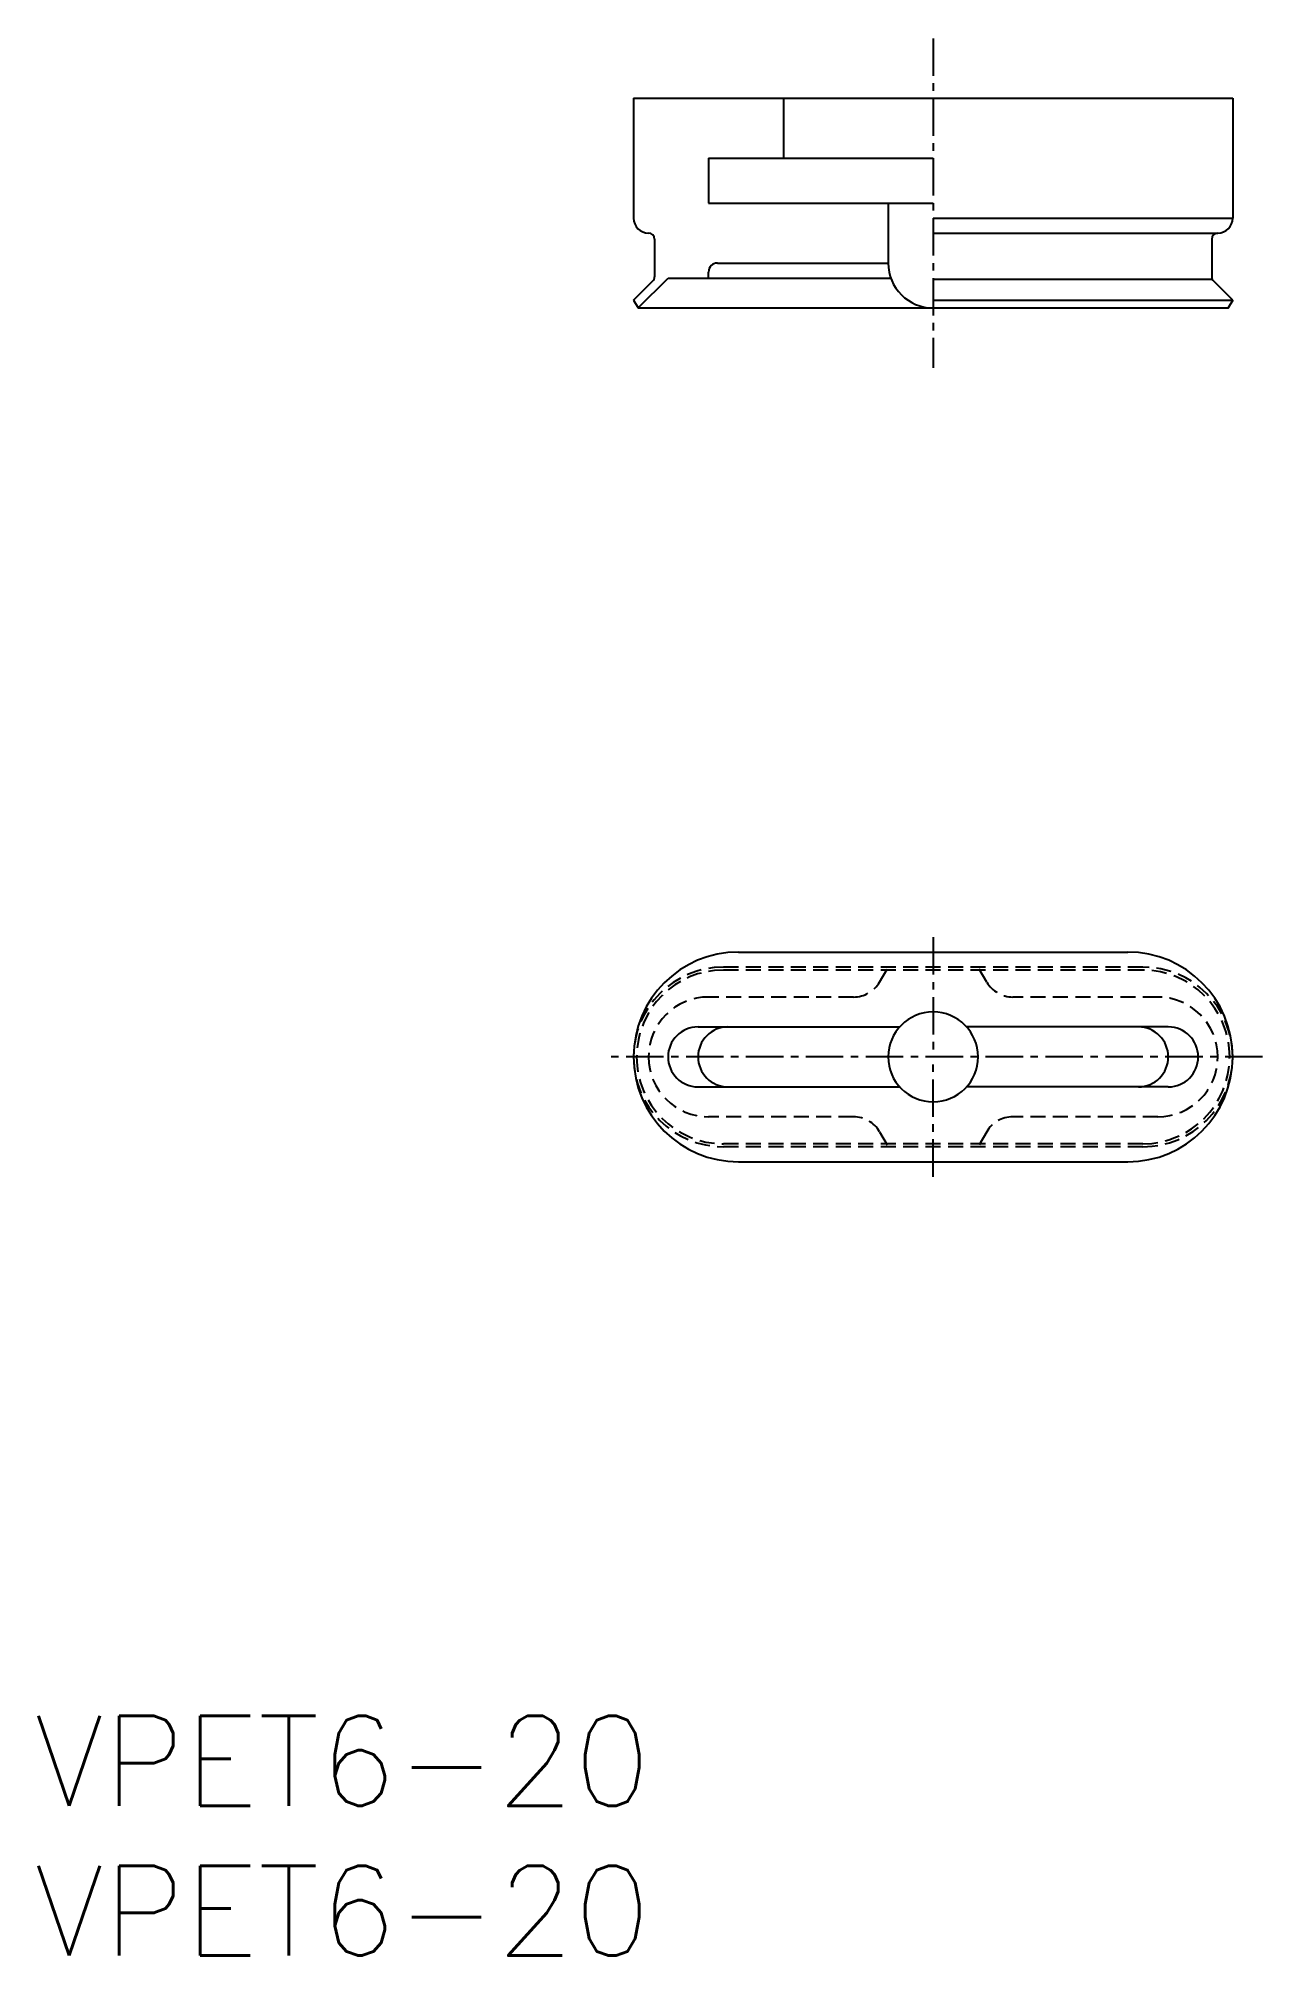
# Model space of a CAD drawing. Extents: x 0.1 to 41, y 0 to 64.
import ezdxf

# ---------------------------------------------------------------- set-up
doc = ezdxf.new("R2010")
doc.units = 0
doc.linetypes.add('CENTER', pattern=[2, 1.25, -0.25, 0.25, -0.25])
doc.linetypes.add('DASHED', pattern=[0.75, 0.5, -0.25])
doc.layers.get('0').update_dxf_attribs({"linetype": 'CONTINUOUS'})
doc.layers.add('CENTER', color=1, linetype='CENTER')
doc.styles.get("Standard").update_dxf_attribs({"font": 'txt.shx'})

# ---------------------------------------------------------------- blocks, each defined once
blk = doc.blocks.new('*U22')
at = {"color": 7, "linetype": 'CONTINUOUS'}
blk.add_text('VPET6-20', height=3, dxfattribs=at).set_placement((0, 0))
blk = doc.blocks.new('*U23')
at = {"color": 7, "linetype": 'CONTINUOUS'}
blk.add_text('VPET6-20', height=3, dxfattribs=at).set_placement((0, 5))

msp = doc.modelspace()

# ---------------------------------------------------------------- linework, layer by layer
at = {"color": 7, "linetype": 'CONTINUOUS'}
for p, q in [((20, 62), (40, 62)), ((20, 62), (20, 58)), ((25, 62), (25, 60)), ((40, 62), (40, 58)), ((22.5, 60), (30, 60)), ((22.5, 60), (22.5, 58.5)), ((22.5, 58.5), (30, 58.5)), ((28.5, 58.5), (28.5, 56.5)), ((30, 58), (40, 58)), ((20.7, 57.3), (20.7, 56.043)), ((30, 57.5), (39.5, 57.5)), ((39.3, 57.3), (39.3, 56.043)), ((22.8, 56.5), (28.5, 56.5)), ((20, 55.26), (20.641, 55.901)), ((20.15, 55), (21.15, 56)), ((21.15, 56), (28.586, 56)), ((22.5, 56), (22.5, 56.2)), ((30, 55.96), (39.3, 55.96)), ((40, 55.26), (39.359, 55.901)), ((20, 55.26), (20.15, 55)), ((30, 55.26), (40, 55.26)), ((40, 55.26), (39.85, 55)), ((20.15, 55), (39.85, 55)), ((23.5, 33.5), (36.5, 33.5)), ((23.5, 26.5), (36.5, 26.5))]:
    msp.add_line(p, q, dxfattribs=at)
at = {"color": 3, "linetype": 'DASHED'}
for p, q in [((37, 33), (23, 33)), ((37, 32.9), (23, 32.9)), ((28.211, 32.5), (28.5, 33)), ((31.789, 32.5), (31.5, 33)), ((27.345, 32), (22.5, 32)), ((37.5, 32), (32.655, 32)), ((27.345, 28), (22.5, 28)), ((37.5, 28), (32.655, 28)), ((37, 27.1), (23, 27.1)), ((37, 27), (23, 27)), ((28.211, 27.5), (28.5, 27)), ((31.789, 27.5), (31.5, 27))]:
    msp.add_line(p, q, dxfattribs=at)
at = {"color": 3, "linetype": 'CONTINUOUS'}
for p, q in [((22.15, 31), (28.882, 31)), ((37.85, 31), (31.118, 31)), ((22.15, 29), (28.882, 29)), ((37.85, 29), (31.118, 29))]:
    msp.add_line(p, q, dxfattribs=at)
at = {"color": 7, "linetype": 'CONTINUOUS'}
for centre, radius, start, end in [((20.5, 58), 0.5, 180, 270), ((39.5, 58), 0.5, 270, 0), ((20.5, 57.3), 0.2, 0, 90), ((39.5, 57.3), 0.2, 90, 180), ((22.8, 56.2), 0.3, 90, 180), ((30, 56.5), 1.5, 180, 270), ((20.5, 56.043), 0.2, 314.99999, 0), ((39.5, 56.043), 0.2, 180, 225.00001), ((23.5, 30), 3.5, 90, 180), ((36.5, 30), 3.5, 0, 90), ((30, 30), 1.5, 0, 180), ((23.5, 30), 3.5, 180, 270), ((30, 30), 1.5, 180, 0), ((36.5, 30), 3.5, 270, 0)]:
    msp.add_arc(centre, radius, start, end, dxfattribs=at)
at = {"color": 3, "linetype": 'DASHED'}
for centre, radius, start, end in [((23, 30), 3, 90, 180), ((23, 30), 2.9, 90, 180), ((37, 30), 3, 0, 90), ((37, 30), 2.9, 0, 90), ((22.5, 30), 2, 90, 180), ((27.345, 33), 1, 270, 330), ((32.655, 33), 1, 210, 270), ((37.5, 30), 2, 0, 90), ((23, 30), 3, 180, 270), ((23, 30), 2.9, 180, 270), ((22.5, 30), 2, 180, 270), ((37, 30), 3, 270, 0), ((37, 30), 2.9, 270, 0), ((37.5, 30), 2, 270, 0), ((27.345, 27), 1, 30, 90), ((32.655, 27), 1, 90, 150)]:
    msp.add_arc(centre, radius, start, end, dxfattribs=at)
at = {"color": 3, "linetype": 'CONTINUOUS'}
for centre, start, end in [((22.15, 30), 90, 180), ((23.15, 30), 90, 180), ((36.85, 30), 0, 90), ((37.85, 30), 0, 90), ((22.15, 30), 180, 270), ((23.15, 30), 180, 270), ((36.85, 30), 270, 0), ((37.85, 30), 270, 0)]:
    msp.add_arc(centre, 1, start, end, dxfattribs=at)
at = {"color": 7, "linetype": 'CONTINUOUS'}
msp.add_point((39.85, 55), dxfattribs=at)
at = {"layer": 'CENTER', "color": 1, "linetype": 'CENTER'}
for p, q in [((30, 64), (30, 53)), ((30, 34), (30, 30)), ((41, 30), (19, 30)), ((30, 26), (30, 30))]:
    msp.add_line(p, q, dxfattribs=at)

# ---------------------------------------------------------------- block references
at = {"color": 7, "linetype": 'CONTINUOUS'}
for name in ['*U23', '*U22']:
    msp.add_blockref(name, (0, 0), dxfattribs=at)

doc.saveas('drawing.dxf')
